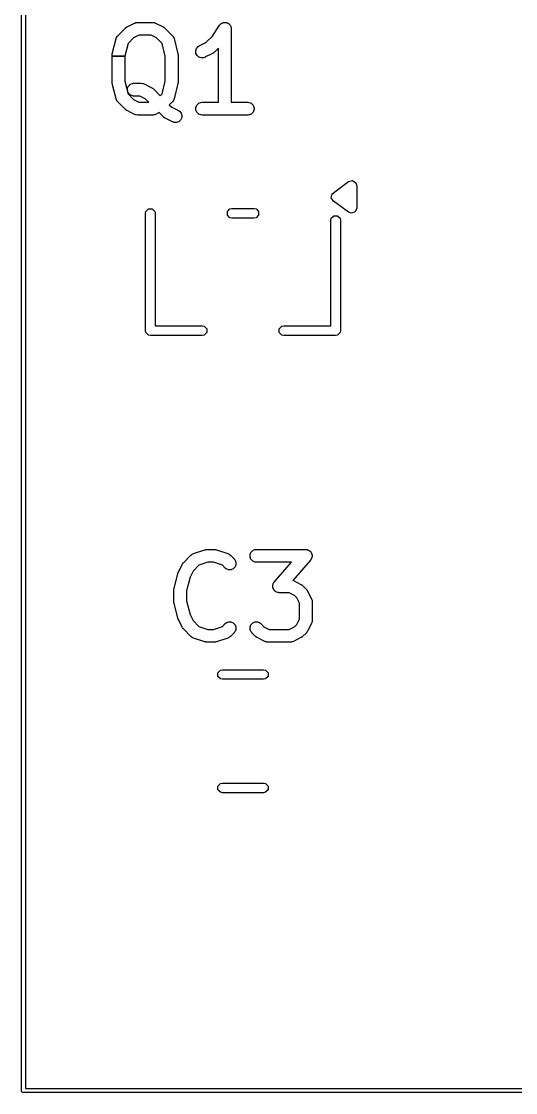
# Model space of a CAD drawing. Header units: inches. Extents: x 5.52 to 6.86, y -4.07 to -3.08.
# Drawn here: x 5.521 to 5.764, y -4.066 to -3.538 of the extents above; entities that cross this region are included whole.
import ezdxf

# ---------------------------------------------------------------- set-up
doc = ezdxf.new("R2010")
doc.units = ezdxf.units.IN
doc.header["$MEASUREMENT"] = 0
doc.layers.add('BLACK', color=7, linetype='CONTINUOUS')

msp = doc.modelspace()

# ---------------------------------------------------------------- linework, layer by layer
at = {"layer": 'BLACK', "linetype": 'CONTINUOUS'}
for p, q in [((5.52067, -4.06496), (5.52067, -3.08071)), ((5.52264, -3.08169), (5.52264, -4.06398)), ((5.56817, -3.54493), (5.57192, -3.54118)), ((5.57192, -3.54118), (5.57193, -3.54116)), ((5.57193, -3.54116), (5.57215, -3.54099)), ((5.57215, -3.54099), (5.57219, -3.54094)), ((5.57219, -3.54094), (5.57223, -3.5409)), ((5.57223, -3.5409), (5.57231, -3.54085)), ((5.57231, -3.54085), (5.57238, -3.5408)), ((5.57238, -3.5408), (5.57243, -3.54077)), ((5.57243, -3.54077), (5.57249, -3.54074)), ((5.57249, -3.54074), (5.57272, -3.5406)), ((5.57272, -3.5406), (5.57274, -3.54059)), ((5.57274, -3.54059), (5.57649, -3.53871)), ((5.57649, -3.53871), (5.57651, -3.5387)), ((5.57651, -3.5387), (5.57705, -3.5385)), ((5.57705, -3.5385), (5.5771, -3.53848)), ((5.5771, -3.53848), (5.57718, -3.53848)), ((5.57718, -3.53848), (5.57725, -3.53845)), ((5.57725, -3.53845), (5.5773, -3.53844)), ((5.5773, -3.53844), (5.57788, -3.53838)), ((5.57788, -3.53838), (5.5779, -3.53838)), ((5.5779, -3.53838), (5.5854, -3.53838)), ((5.5854, -3.53838), (5.58541, -3.53838)), ((5.58541, -3.53838), (5.58599, -3.53844)), ((5.58599, -3.53844), (5.58605, -3.53845)), ((5.58605, -3.53845), (5.58612, -3.53848)), ((5.58612, -3.53848), (5.58619, -3.53848)), ((5.58619, -3.53848), (5.58625, -3.5385)), ((5.58625, -3.5385), (5.58679, -3.5387)), ((5.58679, -3.5387), (5.5868, -3.53871)), ((5.5868, -3.53871), (5.59055, -3.54059)), ((5.59055, -3.54059), (5.59057, -3.5406)), ((5.59057, -3.5406), (5.5908, -3.54074)), ((5.5908, -3.54074), (5.59086, -3.54077)), ((5.59086, -3.54077), (5.59091, -3.5408)), ((5.59091, -3.5408), (5.59098, -3.54085)), ((5.59098, -3.54085), (5.59106, -3.5409)), ((5.59106, -3.5409), (5.5911, -3.54094)), ((5.5911, -3.54094), (5.59114, -3.54099)), ((5.59114, -3.54099), (5.59136, -3.54116)), ((5.59136, -3.54116), (5.59137, -3.54118)), ((5.59137, -3.54118), (5.59512, -3.54493)), ((5.61482, -3.54515), (5.6184, -3.53978)), ((5.6184, -3.53978), (5.6184, -3.53977)), ((5.6184, -3.53977), (5.61841, -3.53977)), ((5.61841, -3.53976), (5.61877, -3.53932)), ((5.61841, -3.53977), (5.61841, -3.53976)), ((5.61841, -3.53976), (5.61841, -3.53976)), ((5.61841, -3.53977), (5.61841, -3.53977)), ((5.61877, -3.53932), (5.61882, -3.53928)), ((5.61882, -3.53928), (5.61904, -3.53913)), ((5.61904, -3.53913), (5.61924, -3.53893)), ((5.61924, -3.53893), (5.6193, -3.53889)), ((5.6193, -3.53889), (5.61955, -3.53879)), ((5.61955, -3.53879), (5.61977, -3.53864)), ((5.61977, -3.53864), (5.61984, -3.53861)), ((5.61984, -3.53861), (5.62011, -3.53855)), ((5.62011, -3.53855), (5.62036, -3.53845)), ((5.62036, -3.53845), (5.62044, -3.53844)), ((5.62044, -3.53844), (5.62071, -3.53844)), ((5.62071, -3.53844), (5.62097, -3.53838)), ((5.62097, -3.53838), (5.62105, -3.53838)), ((5.62105, -3.53838), (5.62132, -3.53844)), ((5.62132, -3.53844), (5.62159, -3.53844)), ((5.62159, -3.53844), (5.62167, -3.53845)), ((5.62167, -3.53845), (5.62192, -3.53855)), ((5.62192, -3.53855), (5.62218, -3.53861)), ((5.62218, -3.53861), (5.62225, -3.53864)), ((5.62225, -3.53864), (5.62248, -3.53879)), ((5.62248, -3.53879), (5.62273, -3.53889)), ((5.62273, -3.53889), (5.6228, -3.53893)), ((5.6228, -3.53893), (5.62299, -3.53912)), ((5.62299, -3.53912), (5.62321, -3.53927)), ((5.62321, -3.53927), (5.62327, -3.53933)), ((5.62327, -3.53933), (5.62342, -3.53956)), ((5.62342, -3.53956), (5.62361, -3.53975)), ((5.62361, -3.53975), (5.62365, -3.53981)), ((5.62365, -3.53981), (5.62376, -3.54006)), ((5.62376, -3.54006), (5.62391, -3.54029)), ((5.62391, -3.54029), (5.62394, -3.54036)), ((5.62394, -3.54036), (5.62399, -3.54062)), ((5.62399, -3.54062), (5.62409, -3.54088)), ((5.62409, -3.54088), (5.62411, -3.54093)), ((5.62411, -3.54093), (5.62416, -3.5415)), ((5.62416, -3.5415), (5.62416, -3.5415)), ((5.62416, -3.5415), (5.62416, -3.5415)), ((5.62416, -3.5415), (5.62416, -3.5415)), ((5.62416, -3.5415), (5.62416, -3.54151)), ((5.62416, -3.54151), (5.62417, -3.54153)), ((5.62417, -3.54153), (5.62417, -3.57775)), ((5.56547, -3.55389), (5.56734, -3.54639)), ((5.56734, -3.54639), (5.56735, -3.54637)), ((5.56735, -3.54637), (5.56754, -3.54583)), ((5.56754, -3.54583), (5.56757, -3.54577)), ((5.56757, -3.54577), (5.56769, -3.54562)), ((5.56769, -3.54562), (5.56776, -3.54544)), ((5.56776, -3.54544), (5.56779, -3.54539)), ((5.56779, -3.54539), (5.56816, -3.54494)), ((5.56816, -3.54494), (5.56817, -3.54493)), ((5.57601, -3.54599), (5.57324, -3.54876)), ((5.57864, -3.54468), (5.57601, -3.54599)), ((5.58465, -3.54468), (5.57864, -3.54468)), ((5.58728, -3.54599), (5.58465, -3.54468)), ((5.59005, -3.54876), (5.58728, -3.54599)), ((5.59512, -3.54493), (5.59513, -3.54494)), ((5.59513, -3.54494), (5.5955, -3.54539)), ((5.5955, -3.54539), (5.59553, -3.54544)), ((5.59553, -3.54544), (5.59561, -3.54562)), ((5.59561, -3.54562), (5.59572, -3.54577)), ((5.59572, -3.54577), (5.59575, -3.54583)), ((5.59575, -3.54583), (5.59594, -3.54637)), ((5.59594, -3.54637), (5.59595, -3.54639)), ((5.59595, -3.54639), (5.59782, -3.55389)), ((5.60836, -3.54996), (5.61165, -3.54831)), ((5.61165, -3.54831), (5.61482, -3.54515)), ((5.57324, -3.54876), (5.57167, -3.55504)), ((5.59162, -3.55504), (5.59005, -3.54876)), ((5.60664, -3.55242), (5.60665, -3.55235)), ((5.60672, -3.55357), (5.60664, -3.55242)), ((5.60665, -3.55235), (5.60702, -3.55125)), ((5.60674, -3.55364), (5.60672, -3.55357)), ((5.60726, -3.55468), (5.60674, -3.55364)), ((5.60702, -3.55125), (5.60705, -3.55119)), ((5.60705, -3.55119), (5.60781, -3.55032)), ((5.60781, -3.55032), (5.60785, -3.55028)), ((5.60785, -3.55028), (5.60834, -3.54997)), ((5.60834, -3.54997), (5.60836, -3.54996)), ((5.61493, -3.55372), (5.61118, -3.55559)), ((5.61494, -3.55371), (5.61493, -3.55372)), ((5.61518, -3.55356), (5.61494, -3.55371)), ((5.61523, -3.55354), (5.61518, -3.55356)), ((5.61528, -3.55351), (5.61523, -3.55354)), ((5.61535, -3.55345), (5.61528, -3.55351)), ((5.61543, -3.5534), (5.61535, -3.55345)), ((5.61548, -3.55336), (5.61543, -3.5534)), ((5.61552, -3.55332), (5.61548, -3.55336)), ((5.61573, -3.55314), (5.61552, -3.55332)), ((5.61574, -3.55313), (5.61573, -3.55314)), ((5.61787, -3.55101), (5.61574, -3.55313)), ((5.61787, -3.57775), (5.61787, -3.55101)), ((5.56537, -3.55463), (5.56538, -3.55456)), ((5.56537, -3.55465), (5.56537, -3.55463)), ((5.56537, -3.55504), (5.56537, -3.55465)), ((5.56537, -3.56778), (5.56537, -3.55504)), ((5.56537, -3.55504), (5.57167, -3.55504)), ((5.57167, -3.55504), (5.56537, -3.55504)), ((5.56538, -3.55448), (5.56541, -3.55427)), ((5.56538, -3.55454), (5.56538, -3.55448)), ((5.56538, -3.55456), (5.56538, -3.55454)), ((5.56541, -3.55427), (5.56543, -3.55406)), ((5.56543, -3.55406), (5.56544, -3.554)), ((5.56544, -3.554), (5.56545, -3.55398)), ((5.56545, -3.55398), (5.56546, -3.55391)), ((5.56546, -3.55391), (5.56547, -3.55389)), ((5.57167, -3.55504), (5.57167, -3.56739)), ((5.59162, -3.56739), (5.59162, -3.55504)), ((5.59782, -3.55389), (5.59783, -3.55391)), ((5.59783, -3.55391), (5.59784, -3.55398)), ((5.59784, -3.55398), (5.59785, -3.554)), ((5.59785, -3.554), (5.59786, -3.55406)), ((5.59786, -3.55406), (5.59788, -3.55427)), ((5.59788, -3.55427), (5.59791, -3.55448)), ((5.59791, -3.55448), (5.59791, -3.55454)), ((5.59791, -3.55454), (5.59791, -3.55456)), ((5.59791, -3.55456), (5.59792, -3.55463)), ((5.59792, -3.55463), (5.59792, -3.55465)), ((5.59792, -3.55465), (5.59792, -3.56778)), ((5.60731, -3.55474), (5.60726, -3.55468)), ((5.60818, -3.55549), (5.60731, -3.55474)), ((5.60824, -3.55553), (5.60818, -3.55549)), ((5.60934, -3.55589), (5.60824, -3.55553)), ((5.60941, -3.5559), (5.60934, -3.55589)), ((5.61056, -3.55582), (5.60941, -3.5559)), ((5.61062, -3.55581), (5.61056, -3.55582)), ((5.61116, -3.5556), (5.61062, -3.55581)), ((5.61118, -3.55559), (5.61116, -3.5556)), ((5.56537, -3.56779), (5.56537, -3.56778)), ((5.56538, -3.56787), (5.56537, -3.56779)), ((5.56538, -3.56789), (5.56538, -3.56787)), ((5.56538, -3.56795), (5.56538, -3.56789)), ((5.56541, -3.56816), (5.56538, -3.56795)), ((5.56543, -3.56837), (5.56541, -3.56816)), ((5.56544, -3.56843), (5.56543, -3.56837)), ((5.56545, -3.56844), (5.56544, -3.56843)), ((5.56546, -3.56852), (5.56545, -3.56844)), ((5.56547, -3.56854), (5.56546, -3.56852)), ((5.56734, -3.57604), (5.56547, -3.56854)), ((5.57167, -3.56739), (5.57324, -3.57366)), ((5.57343, -3.56974), (5.57424, -3.56893)), ((5.57424, -3.56893), (5.57431, -3.56889)), ((5.57431, -3.56889), (5.57537, -3.56845)), ((5.57537, -3.56845), (5.57543, -3.56843)), ((5.57543, -3.56843), (5.576, -3.56838)), ((5.576, -3.56838), (5.57602, -3.56837)), ((5.57602, -3.56837), (5.57977, -3.56837)), ((5.57977, -3.56837), (5.57979, -3.56838)), ((5.57979, -3.56838), (5.58037, -3.56843)), ((5.58037, -3.56843), (5.58042, -3.56845)), ((5.58042, -3.56845), (5.58049, -3.56847)), ((5.58049, -3.56847), (5.58057, -3.56848)), ((5.58057, -3.56848), (5.58062, -3.56849)), ((5.58062, -3.56849), (5.58116, -3.5687)), ((5.58116, -3.5687), (5.58118, -3.56871)), ((5.58118, -3.56871), (5.58493, -3.57058)), ((5.59005, -3.57366), (5.59162, -3.56739)), ((5.59782, -3.56854), (5.59595, -3.57604)), ((5.59783, -3.56852), (5.59782, -3.56854)), ((5.59784, -3.56844), (5.59783, -3.56852)), ((5.59785, -3.56843), (5.59784, -3.56844)), ((5.59786, -3.56837), (5.59785, -3.56843)), ((5.59788, -3.56816), (5.59786, -3.56837)), ((5.59791, -3.56795), (5.59788, -3.56816)), ((5.59792, -3.56779), (5.59791, -3.56787)), ((5.59791, -3.56787), (5.59791, -3.56789)), ((5.59791, -3.56789), (5.59791, -3.56795)), ((5.59792, -3.56778), (5.59792, -3.56779)), ((5.57293, -3.57095), (5.57294, -3.57087)), ((5.57293, -3.5721), (5.57293, -3.57095)), ((5.57294, -3.57218), (5.57293, -3.5721)), ((5.57294, -3.57087), (5.57338, -3.56981)), ((5.57338, -3.57324), (5.57294, -3.57218)), ((5.57324, -3.57366), (5.57601, -3.57644)), ((5.57338, -3.56981), (5.57343, -3.56974)), ((5.57343, -3.5733), (5.57338, -3.57324)), ((5.57424, -3.57412), (5.57343, -3.5733)), ((5.57431, -3.57416), (5.57424, -3.57412)), ((5.57537, -3.5746), (5.57431, -3.57416)), ((5.57543, -3.57462), (5.57537, -3.5746)), ((5.576, -3.57467), (5.57543, -3.57462)), ((5.57602, -3.57467), (5.576, -3.57467)), ((5.57903, -3.57467), (5.57602, -3.57467)), ((5.58165, -3.57599), (5.57903, -3.57467)), ((5.58493, -3.57058), (5.58495, -3.57059)), ((5.58495, -3.57059), (5.58518, -3.57074)), ((5.58518, -3.57074), (5.58524, -3.57076)), ((5.58524, -3.57076), (5.58529, -3.57079)), ((5.58529, -3.57079), (5.58536, -3.57085)), ((5.58536, -3.57085), (5.58544, -3.5709)), ((5.58544, -3.5709), (5.58548, -3.57094)), ((5.58548, -3.57094), (5.58552, -3.57098)), ((5.58552, -3.57098), (5.58573, -3.57116)), ((5.58573, -3.57116), (5.58575, -3.57117)), ((5.58575, -3.57117), (5.58915, -3.57457)), ((5.58915, -3.57457), (5.59005, -3.57366)), ((5.56735, -3.57606), (5.56734, -3.57604)), ((5.56754, -3.5766), (5.56735, -3.57606)), ((5.56757, -3.57665), (5.56754, -3.5766)), ((5.56769, -3.57681), (5.56757, -3.57665)), ((5.56776, -3.57699), (5.56769, -3.57681)), ((5.56779, -3.57704), (5.56776, -3.57699)), ((5.56816, -3.57749), (5.56779, -3.57704)), ((5.56817, -3.5775), (5.56816, -3.57749)), ((5.57192, -3.58125), (5.56817, -3.5775)), ((5.57601, -3.57644), (5.57864, -3.57775)), ((5.57864, -3.57775), (5.58342, -3.57775)), ((5.58342, -3.57775), (5.58165, -3.57599)), ((5.59512, -3.5775), (5.5936, -3.57902)), ((5.5936, -3.57902), (5.59476, -3.58018)), ((5.59476, -3.58018), (5.59805, -3.58183)), ((5.59513, -3.57749), (5.59512, -3.5775)), ((5.5955, -3.57704), (5.59513, -3.57749)), ((5.59553, -3.57699), (5.5955, -3.57704)), ((5.59561, -3.57681), (5.59553, -3.57699)), ((5.59572, -3.57665), (5.59561, -3.57681)), ((5.59575, -3.5766), (5.59572, -3.57665)), ((5.59594, -3.57606), (5.59575, -3.5766)), ((5.59595, -3.57604), (5.59594, -3.57606)), ((5.60669, -3.58025), (5.60713, -3.57918)), ((5.60713, -3.57918), (5.60717, -3.57912)), ((5.60717, -3.57912), (5.60799, -3.5783)), ((5.60799, -3.5783), (5.60805, -3.57826)), ((5.60805, -3.57826), (5.60912, -3.57782)), ((5.60912, -3.57782), (5.60917, -3.57781)), ((5.60917, -3.57781), (5.60975, -3.57775)), ((5.60975, -3.57775), (5.60977, -3.57775)), ((5.60977, -3.57775), (5.61787, -3.57775)), ((5.62417, -3.57775), (5.63226, -3.57775)), ((5.63226, -3.57775), (5.63228, -3.57775)), ((5.63228, -3.57775), (5.63286, -3.57781)), ((5.63286, -3.57781), (5.63292, -3.57782)), ((5.63292, -3.57782), (5.63398, -3.57826)), ((5.63398, -3.57826), (5.63404, -3.5783)), ((5.63404, -3.5783), (5.63486, -3.57912)), ((5.63486, -3.57912), (5.6349, -3.57918)), ((5.6349, -3.57918), (5.63534, -3.58025)), ((5.57193, -3.58126), (5.57192, -3.58125)), ((5.57215, -3.58144), (5.57193, -3.58126)), ((5.57219, -3.58149), (5.57215, -3.58144)), ((5.57223, -3.58152), (5.57219, -3.58149)), ((5.57231, -3.58157), (5.57223, -3.58152)), ((5.57238, -3.58163), (5.57231, -3.58157)), ((5.57243, -3.58166), (5.57238, -3.58163)), ((5.57249, -3.58168), (5.57243, -3.58166)), ((5.57272, -3.58183), (5.57249, -3.58168)), ((5.57274, -3.58184), (5.57272, -3.58183)), ((5.57649, -3.58372), (5.57274, -3.58184)), ((5.57651, -3.58372), (5.57649, -3.58372)), ((5.57705, -3.58393), (5.57651, -3.58372)), ((5.5771, -3.58394), (5.57705, -3.58393)), ((5.57718, -3.58395), (5.5771, -3.58394)), ((5.57725, -3.58398), (5.57718, -3.58395)), ((5.5773, -3.58399), (5.57725, -3.58398)), ((5.57788, -3.58405), (5.5773, -3.58399)), ((5.5779, -3.58405), (5.57788, -3.58405)), ((5.5854, -3.58405), (5.5779, -3.58405)), ((5.58541, -3.58405), (5.5854, -3.58405)), ((5.58599, -3.58399), (5.58541, -3.58405)), ((5.58605, -3.58398), (5.58599, -3.58399)), ((5.58612, -3.58395), (5.58605, -3.58398)), ((5.58619, -3.58394), (5.58612, -3.58395)), ((5.58625, -3.58393), (5.58619, -3.58394)), ((5.58679, -3.58372), (5.58625, -3.58393)), ((5.5868, -3.58372), (5.58679, -3.58372)), ((5.58852, -3.58286), (5.5868, -3.58372)), ((5.59067, -3.585), (5.58852, -3.58286)), ((5.59068, -3.58501), (5.59067, -3.585)), ((5.5909, -3.58519), (5.59068, -3.58501)), ((5.59094, -3.58523), (5.5909, -3.58519)), ((5.59098, -3.58527), (5.59094, -3.58523)), ((5.59106, -3.58532), (5.59098, -3.58527)), ((5.59113, -3.58538), (5.59106, -3.58532)), ((5.59118, -3.58541), (5.59113, -3.58538)), ((5.59124, -3.58543), (5.59118, -3.58541)), ((5.59147, -3.58558), (5.59124, -3.58543)), ((5.59805, -3.58183), (5.59807, -3.58184)), ((5.59807, -3.58184), (5.59856, -3.58215)), ((5.59856, -3.58215), (5.5986, -3.58219)), ((5.5986, -3.58219), (5.59936, -3.58306)), ((5.59936, -3.58306), (5.5994, -3.58312)), ((5.5994, -3.58312), (5.59976, -3.58422)), ((5.59969, -3.58544), (5.59967, -3.58552)), ((5.59977, -3.58429), (5.59969, -3.58544)), ((5.59976, -3.58422), (5.59977, -3.58429)), ((5.60667, -3.58032), (5.60669, -3.58025)), ((5.60667, -3.58147), (5.60667, -3.58032)), ((5.60669, -3.58155), (5.60667, -3.58147)), ((5.60713, -3.58261), (5.60669, -3.58155)), ((5.60717, -3.58268), (5.60713, -3.58261)), ((5.60799, -3.58349), (5.60717, -3.58268)), ((5.60805, -3.58354), (5.60799, -3.58349)), ((5.60912, -3.58398), (5.60805, -3.58354)), ((5.60917, -3.58399), (5.60912, -3.58398)), ((5.60975, -3.58405), (5.60917, -3.58399)), ((5.60977, -3.58405), (5.60975, -3.58405)), ((5.63226, -3.58405), (5.60977, -3.58405)), ((5.63228, -3.58405), (5.63226, -3.58405)), ((5.63286, -3.58399), (5.63228, -3.58405)), ((5.63292, -3.58398), (5.63286, -3.58399)), ((5.63398, -3.58354), (5.63292, -3.58398)), ((5.63404, -3.58349), (5.63398, -3.58354)), ((5.63486, -3.58268), (5.63404, -3.58349)), ((5.6349, -3.58261), (5.63486, -3.58268)), ((5.63534, -3.58155), (5.6349, -3.58261)), ((5.63534, -3.58025), (5.63536, -3.58032)), ((5.63536, -3.58147), (5.63534, -3.58155)), ((5.63536, -3.58032), (5.63536, -3.58147)), ((5.59149, -3.58559), (5.59147, -3.58558)), ((5.59524, -3.58746), (5.59149, -3.58559)), ((5.59525, -3.58747), (5.59524, -3.58746)), ((5.59579, -3.58768), (5.59525, -3.58747)), ((5.59585, -3.58769), (5.59579, -3.58768)), ((5.597, -3.58777), (5.59585, -3.58769)), ((5.59708, -3.58776), (5.597, -3.58777)), ((5.59817, -3.5874), (5.59708, -3.58776)), ((5.59824, -3.58736), (5.59817, -3.5874)), ((5.59911, -3.58661), (5.59824, -3.58736)), ((5.59915, -3.58655), (5.59911, -3.58661)), ((5.59967, -3.58552), (5.59915, -3.58655)), ((5.67447, -3.62235), (5.68195, -3.61684)), ((5.68195, -3.61684), (5.68385, -3.61637)), ((5.68385, -3.61637), (5.68552, -3.61738)), ((5.67392, -3.62289), (5.67447, -3.62235)), ((5.68552, -3.61738), (5.68602, -3.6189)), ((5.68602, -3.6189), (5.68602, -3.62992)), ((5.67345, -3.62479), (5.67392, -3.62289)), ((5.67447, -3.62647), (5.67345, -3.62479)), ((5.68195, -3.63198), (5.67447, -3.62647)), ((5.58189, -3.63248), (5.58207, -3.63158)), ((5.58189, -3.69035), (5.58189, -3.63248)), ((5.58207, -3.63158), (5.58335, -3.6303)), ((5.58335, -3.6303), (5.58516, -3.6303)), ((5.58516, -3.6303), (5.58643, -3.63158)), ((5.58643, -3.63158), (5.58661, -3.63248)), ((5.58661, -3.63248), (5.58661, -3.68799)), ((5.62223, -3.63158), (5.62351, -3.6303)), ((5.62223, -3.63338), (5.62223, -3.63158)), ((5.62351, -3.6303), (5.62441, -3.63012)), ((5.62441, -3.63012), (5.63543, -3.63012)), ((5.63543, -3.63012), (5.63634, -3.6303)), ((5.63634, -3.6303), (5.63762, -3.63158)), ((5.63762, -3.63158), (5.63762, -3.63338)), ((5.68346, -3.63248), (5.68195, -3.63198)), ((5.68527, -3.63173), (5.68346, -3.63248)), ((5.68602, -3.62992), (5.68527, -3.63173)), ((5.62351, -3.63466), (5.62223, -3.63338)), ((5.62441, -3.63484), (5.62351, -3.63466)), ((5.63543, -3.63484), (5.62441, -3.63484)), ((5.63634, -3.63466), (5.63543, -3.63484)), ((5.63762, -3.63338), (5.63634, -3.63466)), ((5.67323, -3.63586), (5.67341, -3.63495)), ((5.67323, -3.68799), (5.67323, -3.63586)), ((5.67341, -3.63495), (5.67469, -3.63367)), ((5.67469, -3.63367), (5.67649, -3.63367)), ((5.67649, -3.63367), (5.67777, -3.63495)), ((5.67777, -3.63495), (5.67795, -3.63586)), ((5.67795, -3.63586), (5.67795, -3.69035)), ((5.58207, -3.69126), (5.58189, -3.69035)), ((5.58661, -3.68799), (5.60984, -3.68799)), ((5.60984, -3.68799), (5.61075, -3.68817)), ((5.61075, -3.68817), (5.61202, -3.68945)), ((5.61202, -3.68945), (5.61202, -3.69126)), ((5.64782, -3.68945), (5.6491, -3.68817)), ((5.64782, -3.69126), (5.64782, -3.68945)), ((5.6491, -3.68817), (5.65, -3.68799)), ((5.65, -3.68799), (5.67323, -3.68799)), ((5.67795, -3.69035), (5.67777, -3.69126)), ((5.58335, -3.69254), (5.58207, -3.69126)), ((5.58425, -3.69272), (5.58335, -3.69254)), ((5.60984, -3.69272), (5.58425, -3.69272)), ((5.61075, -3.69254), (5.60984, -3.69272)), ((5.61202, -3.69126), (5.61075, -3.69254)), ((5.6491, -3.69254), (5.64782, -3.69126)), ((5.65, -3.69272), (5.6491, -3.69254)), ((5.67559, -3.69272), (5.65, -3.69272)), ((5.67649, -3.69254), (5.67559, -3.69272)), ((5.67777, -3.69126), (5.67649, -3.69254)), ((5.60051, -3.80477), (5.60426, -3.80102)), ((5.60426, -3.80102), (5.60427, -3.80101)), ((5.60427, -3.80101), (5.60472, -3.80064)), ((5.60472, -3.80064), (5.60477, -3.80061)), ((5.60477, -3.80061), (5.60484, -3.80058)), ((5.60484, -3.80058), (5.6049, -3.80053)), ((5.6049, -3.80053), (5.60494, -3.8005)), ((5.60494, -3.8005), (5.60547, -3.80026)), ((5.60547, -3.80026), (5.60549, -3.80026)), ((5.60549, -3.80026), (5.61111, -3.79838)), ((5.61111, -3.79838), (5.61113, -3.79838)), ((5.61113, -3.79838), (5.6114, -3.79832)), ((5.6114, -3.79832), (5.61146, -3.79829)), ((5.61146, -3.79829), (5.61152, -3.79828)), ((5.61152, -3.79828), (5.61161, -3.79827)), ((5.61161, -3.79827), (5.6117, -3.79825)), ((5.6117, -3.79825), (5.61176, -3.79824)), ((5.61176, -3.79824), (5.61182, -3.79825)), ((5.61182, -3.79825), (5.61209, -3.79822)), ((5.61209, -3.79822), (5.61211, -3.79822)), ((5.61211, -3.79822), (5.61586, -3.79822)), ((5.61586, -3.79822), (5.61588, -3.79822)), ((5.61588, -3.79822), (5.61615, -3.79825)), ((5.61615, -3.79825), (5.61622, -3.79824)), ((5.61622, -3.79824), (5.61627, -3.79825)), ((5.61627, -3.79825), (5.61636, -3.79827)), ((5.61636, -3.79827), (5.61646, -3.79828)), ((5.61646, -3.79828), (5.61651, -3.79829)), ((5.61651, -3.79829), (5.61657, -3.79832)), ((5.61657, -3.79832), (5.61684, -3.79838)), ((5.61684, -3.79838), (5.61686, -3.79838)), ((5.61686, -3.79838), (5.62248, -3.80026)), ((5.62248, -3.80026), (5.6225, -3.80026)), ((5.6225, -3.80026), (5.62303, -3.8005)), ((5.62303, -3.8005), (5.62308, -3.80053)), ((5.62308, -3.80053), (5.62313, -3.80058)), ((5.62313, -3.80058), (5.6232, -3.80061)), ((5.6232, -3.80061), (5.62325, -3.80064)), ((5.62325, -3.80064), (5.6237, -3.80101)), ((5.6237, -3.80101), (5.62371, -3.80102)), ((5.62371, -3.80102), (5.62559, -3.80289)), ((5.63339, -3.80079), (5.63341, -3.80072)), ((5.63339, -3.80195), (5.63339, -3.80079)), ((5.63341, -3.80202), (5.63339, -3.80195)), ((5.63341, -3.80072), (5.63385, -3.79966)), ((5.63385, -3.79966), (5.63389, -3.79959)), ((5.63389, -3.79959), (5.6347, -3.79878)), ((5.6347, -3.79878), (5.63477, -3.79873)), ((5.63477, -3.79873), (5.63583, -3.79829)), ((5.63583, -3.79829), (5.63589, -3.79828)), ((5.63589, -3.79828), (5.63646, -3.79822)), ((5.63646, -3.79822), (5.63648, -3.79822)), ((5.63648, -3.79822), (5.66085, -3.79822)), ((5.66085, -3.79822), (5.66087, -3.79822)), ((5.66087, -3.79822), (5.66116, -3.79825)), ((5.66116, -3.79825), (5.66122, -3.79825)), ((5.66122, -3.79825), (5.6613, -3.79826)), ((5.6613, -3.79826), (5.66133, -3.79827)), ((5.66133, -3.79827), (5.66145, -3.79828)), ((5.66145, -3.79828), (5.66151, -3.79829)), ((5.66151, -3.79829), (5.66194, -3.79847)), ((5.66194, -3.79847), (5.66239, -3.79863)), ((5.66239, -3.79863), (5.66246, -3.79866)), ((5.66246, -3.79866), (5.66251, -3.79871)), ((5.66251, -3.79871), (5.66257, -3.79873)), ((5.66257, -3.79873), (5.66263, -3.79878)), ((5.66263, -3.79878), (5.66297, -3.79911)), ((5.66297, -3.79911), (5.66333, -3.79942)), ((5.66333, -3.79942), (5.66337, -3.79948)), ((5.66337, -3.79948), (5.6634, -3.79954)), ((5.6634, -3.79954), (5.66345, -3.79959)), ((5.66345, -3.79959), (5.66349, -3.79966)), ((5.66349, -3.79966), (5.66367, -3.80009)), ((5.66367, -3.80009), (5.66388, -3.80052)), ((5.66388, -3.80052), (5.6639, -3.80059)), ((5.6639, -3.80059), (5.66391, -3.80066)), ((5.66391, -3.80066), (5.66393, -3.80072)), ((5.66393, -3.80072), (5.66395, -3.80079)), ((5.66395, -3.80195), (5.66393, -3.80202)), ((5.66395, -3.80079), (5.66395, -3.80127)), ((5.66395, -3.80127), (5.66398, -3.80174)), ((5.66397, -3.80182), (5.66395, -3.80188)), ((5.66395, -3.80188), (5.66395, -3.80195)), ((5.66398, -3.80174), (5.66397, -3.80182)), ((5.59805, -3.80934), (5.59992, -3.80559)), ((5.59992, -3.80559), (5.59993, -3.80557)), ((5.59993, -3.80557), (5.60008, -3.80534)), ((5.60008, -3.80534), (5.6001, -3.80528)), ((5.6001, -3.80528), (5.60013, -3.80523)), ((5.60013, -3.80523), (5.60019, -3.80516)), ((5.60019, -3.80516), (5.60024, -3.80508)), ((5.60024, -3.80508), (5.60028, -3.80504)), ((5.60028, -3.80504), (5.60032, -3.805)), ((5.60032, -3.805), (5.6005, -3.80478)), ((5.6005, -3.80478), (5.60051, -3.80477)), ((5.60819, -3.806), (5.60533, -3.80886)), ((5.61262, -3.80452), (5.60819, -3.806)), ((5.61535, -3.80452), (5.61262, -3.80452)), ((5.61978, -3.806), (5.61535, -3.80452)), ((5.62113, -3.80735), (5.61978, -3.806)), ((5.62595, -3.8069), (5.62514, -3.80771)), ((5.62559, -3.80289), (5.6256, -3.80291)), ((5.6256, -3.80291), (5.62597, -3.80335)), ((5.626, -3.80684), (5.62595, -3.8069)), ((5.62597, -3.80335), (5.626, -3.8034)), ((5.626, -3.8034), (5.62644, -3.80447)), ((5.62644, -3.80577), (5.626, -3.80684)), ((5.62644, -3.80447), (5.62645, -3.80454)), ((5.62645, -3.8057), (5.62644, -3.80577)), ((5.62645, -3.80454), (5.62645, -3.8057)), ((5.63385, -3.80309), (5.63341, -3.80202)), ((5.63389, -3.80315), (5.63385, -3.80309)), ((5.6347, -3.80397), (5.63389, -3.80315)), ((5.63477, -3.80401), (5.6347, -3.80397)), ((5.63583, -3.80445), (5.63477, -3.80401)), ((5.63589, -3.80446), (5.63583, -3.80445)), ((5.63646, -3.80452), (5.63589, -3.80446)), ((5.63648, -3.80452), (5.63646, -3.80452)), ((5.65391, -3.80452), (5.63648, -3.80452)), ((5.64536, -3.81429), (5.65391, -3.80452)), ((5.66323, -3.80344), (5.65448, -3.81344)), ((5.66324, -3.80343), (5.66323, -3.80344)), ((5.66341, -3.80319), (5.66324, -3.80343)), ((5.66345, -3.80315), (5.66341, -3.80319)), ((5.66349, -3.80309), (5.66345, -3.80315)), ((5.6635, -3.80306), (5.66349, -3.80309)), ((5.66357, -3.80296), (5.6635, -3.80306)), ((5.6636, -3.80291), (5.66357, -3.80296)), ((5.66375, -3.80246), (5.6636, -3.80291)), ((5.66393, -3.80202), (5.66375, -3.80246)), ((5.59593, -3.81748), (5.59781, -3.80998)), ((5.59781, -3.80996), (5.59782, -3.80994)), ((5.59781, -3.80998), (5.59781, -3.80996)), ((5.59782, -3.80994), (5.59783, -3.80989)), ((5.59783, -3.80989), (5.59792, -3.80966)), ((5.59792, -3.80966), (5.59801, -3.80942)), ((5.59801, -3.80942), (5.59803, -3.80938)), ((5.59803, -3.80938), (5.59804, -3.80935)), ((5.59804, -3.80935), (5.59805, -3.80934)), ((5.60383, -3.81184), (5.60214, -3.81863)), ((5.60533, -3.80886), (5.60383, -3.81184)), ((5.62115, -3.80736), (5.62113, -3.80735)), ((5.62159, -3.80773), (5.62115, -3.80736)), ((5.62164, -3.80776), (5.62159, -3.80773)), ((5.62271, -3.8082), (5.62164, -3.80776)), ((5.62278, -3.80821), (5.62271, -3.8082)), ((5.62394, -3.80821), (5.62278, -3.80821)), ((5.62401, -3.8082), (5.62394, -3.80821)), ((5.62508, -3.80776), (5.62401, -3.8082)), ((5.62514, -3.80771), (5.62508, -3.80776)), ((5.59587, -3.81786), (5.5959, -3.81765)), ((5.5959, -3.81765), (5.59591, -3.81759)), ((5.59591, -3.81759), (5.59592, -3.81757)), ((5.59592, -3.81757), (5.59593, -3.8175)), ((5.59593, -3.8175), (5.59593, -3.81748)), ((5.64461, -3.816), (5.64462, -3.81592)), ((5.64464, -3.81647), (5.64461, -3.816)), ((5.64462, -3.81592), (5.64464, -3.81586)), ((5.64464, -3.81579), (5.64465, -3.81572)), ((5.64464, -3.81586), (5.64464, -3.81579)), ((5.64464, -3.81695), (5.64464, -3.81647)), ((5.64465, -3.81702), (5.64464, -3.81695)), ((5.64465, -3.81572), (5.64483, -3.81528)), ((5.64468, -3.81708), (5.64465, -3.81702)), ((5.64468, -3.81715), (5.64468, -3.81708)), ((5.6447, -3.81722), (5.64468, -3.81715)), ((5.64491, -3.81765), (5.6447, -3.81722)), ((5.64483, -3.81528), (5.64499, -3.81483)), ((5.64509, -3.81808), (5.64491, -3.81765)), ((5.64499, -3.81483), (5.64501, -3.81478)), ((5.64501, -3.81478), (5.64508, -3.81468)), ((5.64508, -3.81468), (5.64509, -3.81465)), ((5.64509, -3.81465), (5.64514, -3.81459)), ((5.64514, -3.81459), (5.64518, -3.81455)), ((5.64518, -3.81455), (5.64535, -3.81431)), ((5.64535, -3.81431), (5.64536, -3.81429)), ((5.65448, -3.81344), (5.65475, -3.81354)), ((5.65475, -3.81354), (5.65476, -3.81355)), ((5.65476, -3.81355), (5.65851, -3.81543)), ((5.65851, -3.81543), (5.65853, -3.81544)), ((5.65853, -3.81544), (5.65876, -3.81558)), ((5.65876, -3.81558), (5.65882, -3.81561)), ((5.65882, -3.81561), (5.65887, -3.81564)), ((5.65887, -3.81564), (5.65894, -3.81569)), ((5.65894, -3.81569), (5.65902, -3.81574)), ((5.65902, -3.81574), (5.65906, -3.81578)), ((5.65906, -3.81578), (5.6591, -3.81583)), ((5.6591, -3.81583), (5.65932, -3.816)), ((5.65932, -3.816), (5.65933, -3.81602)), ((5.65933, -3.81602), (5.66121, -3.81789)), ((5.59584, -3.81807), (5.59587, -3.81786)), ((5.59584, -3.81813), (5.59584, -3.81807)), ((5.59585, -3.81815), (5.59584, -3.81813)), ((5.59584, -3.81822), (5.59585, -3.81815)), ((5.59584, -3.81824), (5.59584, -3.81822)), ((5.59584, -3.82387), (5.59584, -3.81824)), ((5.60214, -3.81863), (5.60214, -3.82348)), ((5.64514, -3.81815), (5.64509, -3.81808)), ((5.64518, -3.8182), (5.64514, -3.81815)), ((5.64521, -3.81826), (5.64518, -3.8182)), ((5.64526, -3.81832), (5.64521, -3.81826)), ((5.64562, -3.81863), (5.64526, -3.81832)), ((5.64595, -3.81896), (5.64562, -3.81863)), ((5.64602, -3.81901), (5.64595, -3.81896)), ((5.64608, -3.81903), (5.64602, -3.81901)), ((5.64613, -3.81908), (5.64608, -3.81903)), ((5.64619, -3.81911), (5.64613, -3.81908)), ((5.64664, -3.81927), (5.64619, -3.81911)), ((5.64708, -3.81945), (5.64664, -3.81927)), ((5.64714, -3.81946), (5.64708, -3.81945)), ((5.64725, -3.81947), (5.64714, -3.81946)), ((5.64729, -3.81948), (5.64725, -3.81947)), ((5.64736, -3.81949), (5.64729, -3.81948)), ((5.64742, -3.81949), (5.64736, -3.81949)), ((5.64771, -3.81952), (5.64742, -3.81949)), ((5.64773, -3.81952), (5.64771, -3.81952)), ((5.65261, -3.81952), (5.64773, -3.81952)), ((5.65524, -3.82083), (5.65261, -3.81952)), ((5.65639, -3.82198), (5.65524, -3.82083)), ((5.65771, -3.82461), (5.65639, -3.82198)), ((5.66121, -3.81789), (5.66122, -3.81791)), ((5.66122, -3.81791), (5.6614, -3.81812)), ((5.6614, -3.81812), (5.66144, -3.81816)), ((5.66144, -3.81816), (5.66148, -3.8182)), ((5.66148, -3.8182), (5.66153, -3.81828)), ((5.66153, -3.81828), (5.66159, -3.81835)), ((5.66159, -3.81835), (5.66162, -3.8184)), ((5.66162, -3.8184), (5.66164, -3.81846)), ((5.66164, -3.81846), (5.66179, -3.81869)), ((5.66179, -3.81869), (5.6618, -3.81871)), ((5.6618, -3.81871), (5.66367, -3.82246)), ((5.66367, -3.82246), (5.66368, -3.82248)), ((5.66368, -3.82248), (5.66389, -3.82302)), ((5.66389, -3.82302), (5.6639, -3.82307)), ((5.6639, -3.82307), (5.6639, -3.82315)), ((5.59584, -3.82389), (5.59584, -3.82387)), ((5.59585, -3.82396), (5.59584, -3.82389)), ((5.59584, -3.82398), (5.59585, -3.82396)), ((5.59584, -3.82404), (5.59584, -3.82398)), ((5.59587, -3.82425), (5.59584, -3.82404)), ((5.5959, -3.82446), (5.59587, -3.82425)), ((5.59591, -3.82452), (5.5959, -3.82446)), ((5.59592, -3.82454), (5.59591, -3.82452)), ((5.59593, -3.82461), (5.59592, -3.82454)), ((5.59593, -3.82463), (5.59593, -3.82461)), ((5.59781, -3.83213), (5.59593, -3.82463)), ((5.60214, -3.82348), (5.60383, -3.83027)), ((5.65771, -3.8325), (5.65771, -3.82461)), ((5.6639, -3.82315), (5.66393, -3.82322)), ((5.66393, -3.82322), (5.66395, -3.82327)), ((5.66395, -3.82327), (5.664, -3.82385)), ((5.664, -3.82385), (5.664, -3.82387)), ((5.664, -3.82387), (5.664, -3.83324)), ((5.59781, -3.83215), (5.59781, -3.83213)), ((5.59782, -3.83217), (5.59781, -3.83215)), ((5.59783, -3.83222), (5.59782, -3.83217)), ((5.59792, -3.83246), (5.59783, -3.83222)), ((5.59801, -3.83269), (5.59792, -3.83246)), ((5.59803, -3.83273), (5.59801, -3.83269)), ((5.59804, -3.83276), (5.59803, -3.83273)), ((5.59805, -3.83278), (5.59804, -3.83276)), ((5.59992, -3.83653), (5.59805, -3.83278)), ((5.60383, -3.83027), (5.60533, -3.83325)), ((5.60533, -3.83325), (5.60819, -3.83611)), ((5.65639, -3.83513), (5.65771, -3.8325)), ((5.664, -3.83326), (5.66395, -3.83384)), ((5.664, -3.83324), (5.664, -3.83326)), ((5.59993, -3.83654), (5.59992, -3.83653)), ((5.60008, -3.83678), (5.59993, -3.83654)), ((5.6001, -3.83683), (5.60008, -3.83678)), ((5.60013, -3.83688), (5.6001, -3.83683)), ((5.60019, -3.83695), (5.60013, -3.83688)), ((5.60024, -3.83703), (5.60019, -3.83695)), ((5.60028, -3.83708), (5.60024, -3.83703)), ((5.60032, -3.83712), (5.60028, -3.83708)), ((5.6005, -3.83733), (5.60032, -3.83712)), ((5.60051, -3.83734), (5.6005, -3.83733)), ((5.60426, -3.84109), (5.60051, -3.83734)), ((5.60819, -3.83611), (5.61262, -3.83759)), ((5.61262, -3.83759), (5.61535, -3.83759)), ((5.61535, -3.83759), (5.61978, -3.83611)), ((5.61978, -3.83611), (5.62113, -3.83476)), ((5.62113, -3.83476), (5.62115, -3.83475)), ((5.62115, -3.83475), (5.62159, -3.83438)), ((5.62159, -3.83438), (5.62164, -3.83435)), ((5.62164, -3.83435), (5.62271, -3.83391)), ((5.62271, -3.83391), (5.62278, -3.8339)), ((5.62278, -3.8339), (5.62394, -3.8339)), ((5.62394, -3.8339), (5.62401, -3.83391)), ((5.62401, -3.83391), (5.62508, -3.83435)), ((5.62508, -3.83435), (5.62514, -3.8344)), ((5.62514, -3.8344), (5.62595, -3.83521)), ((5.62597, -3.83876), (5.6256, -3.8392)), ((5.62595, -3.83521), (5.626, -3.83528)), ((5.626, -3.83871), (5.62597, -3.83876)), ((5.626, -3.83528), (5.62644, -3.83634)), ((5.62644, -3.83764), (5.626, -3.83871)), ((5.62644, -3.83634), (5.62645, -3.83642)), ((5.62645, -3.83757), (5.62644, -3.83764)), ((5.62645, -3.83642), (5.62645, -3.83757)), ((5.63339, -3.83642), (5.63341, -3.83634)), ((5.63339, -3.83757), (5.63339, -3.83642)), ((5.63341, -3.83764), (5.63339, -3.83757)), ((5.63341, -3.83634), (5.63385, -3.83528)), ((5.63385, -3.83871), (5.63341, -3.83764)), ((5.63385, -3.83528), (5.63389, -3.83521)), ((5.63388, -3.83876), (5.63385, -3.83871)), ((5.63424, -3.8392), (5.63388, -3.83876)), ((5.63389, -3.83521), (5.6347, -3.8344)), ((5.6347, -3.8344), (5.63477, -3.83435)), ((5.63477, -3.83435), (5.63583, -3.83391)), ((5.63583, -3.83391), (5.63591, -3.8339)), ((5.63591, -3.8339), (5.63706, -3.8339)), ((5.63706, -3.8339), (5.63713, -3.83391)), ((5.63713, -3.83391), (5.6382, -3.83435)), ((5.6382, -3.83435), (5.63825, -3.83438)), ((5.63825, -3.83438), (5.6387, -3.83475)), ((5.6387, -3.83475), (5.63871, -3.83476)), ((5.63871, -3.83476), (5.64022, -3.83628)), ((5.64022, -3.83628), (5.64285, -3.83759)), ((5.64285, -3.83759), (5.65261, -3.83759)), ((5.65261, -3.83759), (5.65524, -3.83628)), ((5.65524, -3.83628), (5.65639, -3.83513)), ((5.66144, -3.83895), (5.6614, -3.83899)), ((5.66148, -3.83891), (5.66144, -3.83895)), ((5.66153, -3.83883), (5.66148, -3.83891)), ((5.66159, -3.83876), (5.66153, -3.83883)), ((5.66162, -3.83871), (5.66159, -3.83876)), ((5.66164, -3.83865), (5.66162, -3.83871)), ((5.66179, -3.83842), (5.66164, -3.83865)), ((5.6618, -3.8384), (5.66179, -3.83842)), ((5.66367, -3.83465), (5.6618, -3.8384)), ((5.66368, -3.83463), (5.66367, -3.83465)), ((5.66389, -3.83409), (5.66368, -3.83463)), ((5.6639, -3.83404), (5.66389, -3.83409)), ((5.66393, -3.83389), (5.6639, -3.83396)), ((5.6639, -3.83396), (5.6639, -3.83404)), ((5.66395, -3.83384), (5.66393, -3.83389)), ((5.60427, -3.84111), (5.60426, -3.84109)), ((5.60472, -3.84147), (5.60427, -3.84111)), ((5.60477, -3.8415), (5.60472, -3.84147)), ((5.60484, -3.84153), (5.60477, -3.8415)), ((5.6049, -3.84158), (5.60484, -3.84153)), ((5.60494, -3.84161), (5.6049, -3.84158)), ((5.60547, -3.84185), (5.60494, -3.84161)), ((5.60549, -3.84185), (5.60547, -3.84185)), ((5.61111, -3.84373), (5.60549, -3.84185)), ((5.61113, -3.84373), (5.61111, -3.84373)), ((5.6114, -3.8438), (5.61113, -3.84373)), ((5.61146, -3.84382), (5.6114, -3.8438)), ((5.61152, -3.84383), (5.61146, -3.84382)), ((5.61161, -3.84384), (5.61152, -3.84383)), ((5.6117, -3.84386), (5.61161, -3.84384)), ((5.61176, -3.84387), (5.6117, -3.84386)), ((5.61182, -3.84386), (5.61176, -3.84387)), ((5.61209, -3.84389), (5.61182, -3.84386)), ((5.61211, -3.84389), (5.61209, -3.84389)), ((5.61586, -3.84389), (5.61211, -3.84389)), ((5.61588, -3.84389), (5.61586, -3.84389)), ((5.61615, -3.84386), (5.61588, -3.84389)), ((5.61622, -3.84387), (5.61615, -3.84386)), ((5.61627, -3.84386), (5.61622, -3.84387)), ((5.61636, -3.84384), (5.61627, -3.84386)), ((5.61646, -3.84383), (5.61636, -3.84384)), ((5.61651, -3.84382), (5.61646, -3.84383)), ((5.61657, -3.8438), (5.61651, -3.84382)), ((5.61684, -3.84373), (5.61657, -3.8438)), ((5.61686, -3.84373), (5.61684, -3.84373)), ((5.62248, -3.84185), (5.61686, -3.84373)), ((5.6225, -3.84185), (5.62248, -3.84185)), ((5.62303, -3.84161), (5.6225, -3.84185)), ((5.62308, -3.84158), (5.62303, -3.84161)), ((5.62313, -3.84153), (5.62308, -3.84158)), ((5.6232, -3.8415), (5.62313, -3.84153)), ((5.62325, -3.84147), (5.6232, -3.8415)), ((5.6237, -3.84111), (5.62325, -3.84147)), ((5.62371, -3.84109), (5.6237, -3.84111)), ((5.62559, -3.83922), (5.62371, -3.84109)), ((5.6256, -3.8392), (5.62559, -3.83922)), ((5.63426, -3.83922), (5.63424, -3.8392)), ((5.63613, -3.84109), (5.63426, -3.83922)), ((5.63614, -3.84111), (5.63613, -3.84109)), ((5.63636, -3.84128), (5.63614, -3.84111)), ((5.6364, -3.84133), (5.63636, -3.84128)), ((5.63644, -3.84137), (5.6364, -3.84133)), ((5.63652, -3.84141), (5.63644, -3.84137)), ((5.63659, -3.84147), (5.63652, -3.84141)), ((5.63664, -3.8415), (5.63659, -3.84147)), ((5.6367, -3.84153), (5.63664, -3.8415)), ((5.63693, -3.84167), (5.6367, -3.84153)), ((5.63695, -3.84168), (5.63693, -3.84167)), ((5.6407, -3.84356), (5.63695, -3.84168)), ((5.64072, -3.84357), (5.6407, -3.84356)), ((5.64126, -3.84377), (5.64072, -3.84357)), ((5.64131, -3.84379), (5.64126, -3.84377)), ((5.64139, -3.84379), (5.64131, -3.84379)), ((5.64146, -3.84382), (5.64139, -3.84379)), ((5.64151, -3.84383), (5.64146, -3.84382)), ((5.64209, -3.84389), (5.64151, -3.84383)), ((5.64211, -3.84389), (5.64209, -3.84389)), ((5.65336, -3.84389), (5.64211, -3.84389)), ((5.65338, -3.84389), (5.65336, -3.84389)), ((5.65395, -3.84383), (5.65338, -3.84389)), ((5.65401, -3.84382), (5.65395, -3.84383)), ((5.65408, -3.84379), (5.65401, -3.84382)), ((5.65415, -3.84379), (5.65408, -3.84379)), ((5.65421, -3.84377), (5.65415, -3.84379)), ((5.65475, -3.84357), (5.65421, -3.84377)), ((5.65476, -3.84356), (5.65475, -3.84357)), ((5.65851, -3.84168), (5.65476, -3.84356)), ((5.65853, -3.84167), (5.65851, -3.84168)), ((5.65876, -3.84153), (5.65853, -3.84167)), ((5.65882, -3.8415), (5.65876, -3.84153)), ((5.65887, -3.84147), (5.65882, -3.8415)), ((5.65894, -3.84141), (5.65887, -3.84147)), ((5.65902, -3.84137), (5.65894, -3.84141)), ((5.65906, -3.84133), (5.65902, -3.84137)), ((5.6591, -3.84128), (5.65906, -3.84133)), ((5.65932, -3.84111), (5.6591, -3.84128)), ((5.65933, -3.84109), (5.65932, -3.84111)), ((5.66121, -3.83922), (5.65933, -3.84109)), ((5.66122, -3.8392), (5.66121, -3.83922)), ((5.6614, -3.83899), (5.66122, -3.8392)), ((5.61756, -3.85894), (5.61884, -3.85766)), ((5.61756, -3.86075), (5.61756, -3.85894)), ((5.61884, -3.85766), (5.61974, -3.85748)), ((5.61974, -3.85748), (5.6401, -3.85748)), ((5.6401, -3.85748), (5.64101, -3.85766)), ((5.64101, -3.85766), (5.64228, -3.85894)), ((5.64228, -3.85894), (5.64228, -3.86075)), ((5.61884, -3.86202), (5.61756, -3.86075)), ((5.61974, -3.8622), (5.61884, -3.86202)), ((5.6401, -3.8622), (5.61974, -3.8622)), ((5.64101, -3.86202), (5.6401, -3.8622)), ((5.64228, -3.86075), (5.64101, -3.86202)), ((5.61756, -3.91484), (5.61884, -3.91357)), ((5.61756, -3.91665), (5.61756, -3.91484)), ((5.61884, -3.91793), (5.61756, -3.91665)), ((5.61884, -3.91357), (5.61974, -3.91339)), ((5.61974, -3.91811), (5.61884, -3.91793)), ((5.61974, -3.91339), (5.6401, -3.91339)), ((5.6401, -3.91811), (5.61974, -3.91811)), ((5.6401, -3.91339), (5.64101, -3.91357)), ((5.64101, -3.91793), (5.6401, -3.91811)), ((5.64101, -3.91357), (5.64228, -3.91484)), ((5.64228, -3.91665), (5.64101, -3.91793)), ((5.64228, -3.91484), (5.64228, -3.91665)), ((5.52074, -4.06534), (5.52067, -4.06496)), ((5.52128, -4.06587), (5.52074, -4.06534)), ((5.52165, -4.06594), (5.52128, -4.06587)), ((6.86024, -4.06594), (5.52165, -4.06594)), ((5.52264, -4.06398), (6.85925, -4.06398))]:
    msp.add_line(p, q, dxfattribs=at)

doc.saveas('drawing.dxf')
